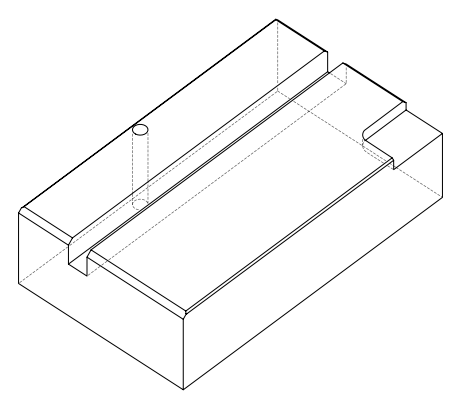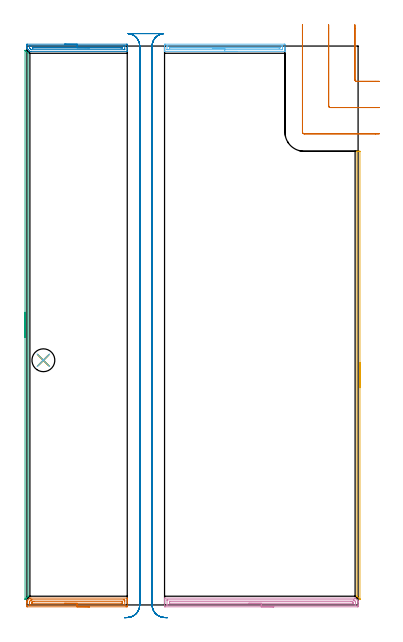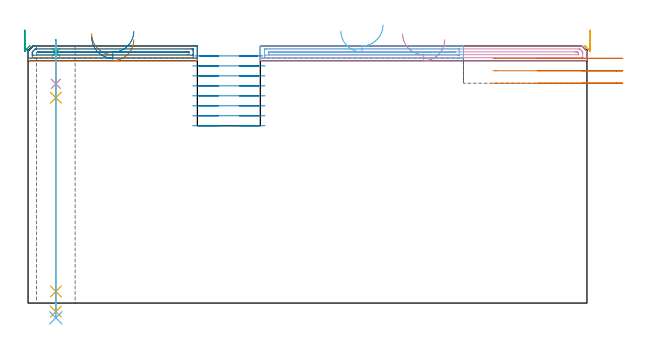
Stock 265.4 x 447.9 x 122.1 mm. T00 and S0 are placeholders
(PLAN: 12 operations, 6 tool changes, 36.5 min)
(1 AREA_MILL | FG_CHAMFER_SURFACE | UGT0205_001 | 2.11 min | 2078 mm3)
(2 AREA_MILL_1 | FG_CHAMFER_SURFACE_1 | UGT0205_001 | 2.06 min | 1415 mm3)
(3 AREA_MILL_2 | FG_CHAMFER_SURFACE_2 | UGT0205_001 | 3.66 min | 1257 mm3)
(4 AREA_MILL_3 | FG_CHAMFER_SURFACE_3 | UGT0205_001 | 3.9 min | 3913 mm3)
(5 AREA_MILL_4 | FG_CHAMFER_SURFACE_4 | UGT0205_001 | 3.02 min | 1031 mm3)
(6 AREA_MILL_5 | FG_CHAMFER_SURFACE_5 | UGT0205_001 | 2.46 min | 1749 mm3)
(7 MILL_CORNER_NOTCH_RECTANGULAR | CORNER_NOTCH_RECTANGULAR | UGT0201_006 | Follow Part, ap 7, ae 75% | 2.12 min | 86472 mm3)
(8 MILL_RECTANGULAR_SLOT | SLOT_RECTANGULAR | UGT0201_094 | Follow Part, ap 5, ae 75% | 15.96 min | 507226 mm3)
(9 SPOT_DRILL | STEP1HOLE | NXT0321_9005460120000 | 0.05 min | 186 mm3)
(10 DRILL_BLIND_HOLE_INTO_CENTER | STEP1HOLE | NXT0301_128 | 0.08 min | 1726 mm3)
(11 GUN_DRILL_THROUGH_HOLE | STEP1HOLE | UGT0307_008 | 0.61 min | 9931 mm3)
(12 DRILL_TO_ENLARGE_THROUGH_HOLE | STEP1HOLE | UGT0301_252 | 0.53 min | 20209 mm3)
(TOOL UGT0205_001 | Chamfer Mill 20 x 3 x 45 deg. | D20 FL50 Z2)
(TOOL UGT0201_006 | End Mill 28 mm | D28 FL25 Z2)
(TOOL UGT0201_094 | End mill 20 mm | D20 FL38 Z4)
(TOOL NXT0321_9005460120000 | NC Spot Drill, 142deg, 12mm, Carbide, Uncoated | D12 PA142 FL30 Z2)
(TOOL NXT0301_128 | Carbide Drill 12mm [861.1-1200-036A1-GP GC34] | D12 PA150 FL37.4 Z2)
(TOOL UGT0307_008 | Gun Drill 11 mm | D11 PA130 FL24 Z1)
(TOOL UGT0301_252 | Twist Drill 18.3 mm | D18.3 PA118 FL135 Z2)
(OP 1 AREA_MILL)
G17 G21 G94 G90
T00 M6
G54
G17 G0 G90 X50.2 Y-1.5 S1061 M3
G43 Z132.1 H0
Z125.1
G94 G1 X50.162 Z124.229 F250.
X50.048 Z123.364
X49.859 Z122.512
X49.597 Z121.68
X49.263 Z120.874
X48.86 Z120.1
X48.392 Z119.364
X47.86 Z118.672
X47.271 Z118.029
X46.628 Z117.44
X45.936 Z116.909
X45.2 Z116.44
X44.426 Z116.037
X43.62 Z115.703
X42.788 Z115.441
X41.936 Z115.252
X41.072 Z115.138
X40.2 Z115.1
X0.577
X0.155 Y-1.494 Z115.102
X0.01 Y-1.49 Z115.105
X0. Y-1.078 Z115.517
Y-0.458 Z116.139
Y-0.198 Z116.399
Y1.56 Z118.156
Y2.08 Z118.679
Y2.44 Z119.039
Y2.879 Z119.478
X0.001 Y3.061 Z119.659
X0.01 Y3.099 Z119.696
X0.043 Y3.144 Z119.742
X1.977 Y5.078 Z121.677
X2.358 Y5.455 Z122.055
X2.399 Y5.493 Z122.093
X3.248 Y5.5 Z122.1
X80.268
X80.39 Y5.494 Z122.093
X80.4 Y5.25 Z121.849
Y4.558 Z121.157
Y3.839 Z120.438
Y3.319 Z119.915
Y3.059 Z119.656
Y2.44 Z119.037
Y2.18 Z118.777
Y1.56 Z118.155
Y-0.768 Z115.828
X80.396 Y-1.078 Z115.518
X80.39 Y-1.491 Z115.105
X80.245 Y-1.495 Z115.103
X79.823 Y-1.499 Z115.101
X79.396 Y-1.5 Z115.1
X40.2
Y-0.086 Z116.514
X3.134
X2.358 Y-0.085 Z116.515
X2.241 Y-0.084 Z116.516
X2.023 Y-0.079 Z116.521
X2.01 Y-0.008 Z116.592
X2.003 Y0.151 Z116.751
X2.001 Y0.681 Z117.281
X2. Y1.034 Z117.634
Y1.56 Z118.16
X2.001 Y1.913 Z118.513
X2.006 Y2.44 Z119.04
X2.01 Y2.616 Z119.216
X2.016 Y2.654 Z119.254
X2.036 Y2.679 Z119.279
X2.073 Y2.72 Z119.32
X2.358 Y3.008 Z119.608
X2.669 Y3.319 Z119.919
X3.248 Y3.898 Z120.498
X3.401 Y4.048 Z120.648
X3.427 Y4.07 Z120.67
X3.44 Y4.078 Z120.678
X3.46 Y4.081 Z120.681
X3.556 Y4.084 Z120.684
X3.75 Y4.085 Z120.685
X4.138 Y4.086 Z120.686
X77.266
X78.042 Y4.085 Z120.685
X78.159 Y4.084 Z120.684
X78.377 Y4.079 Z120.679
X78.39 Y4.008 Z120.608
X78.397 Y3.849 Z120.449
X78.399 Y3.319 Z119.919
X78.4 Y2.966 Z119.566
X78.399 Y0.329 Z116.929
X78.392 Y-0.025 Z116.575
X78.39 Y-0.07 Z116.53
X78.377 Y-0.079 Z116.521
X78.333 Y-0.081 Z116.519
X78.236 Y-0.084 Z116.516
X78.042 Y-0.085 Z116.515
X77.928 Y-0.086 Z116.514
X40.2
Y1.328 Z117.928
X4.372 Y1.329 Z117.929
X4.138 Y1.332 Z117.932
X4.061 Y1.335 Z117.935
X4.01 Y1.339 Z117.939
X4.006 Y1.424 Z118.024
X4.002 Y1.56 Z118.16
X4. Y1.697 Z118.297
X4.001 Y1.834 Z118.434
X4.007 Y2.107 Z118.707
X4.01 Y2.184 Z118.784
X4.023 Y2.212 Z118.812
X4.056 Y2.25 Z118.85
X4.138 Y2.339 Z118.939
X4.189 Y2.39 Z118.99
X4.24 Y2.44 Z119.04
X4.4 Y2.593 Z119.193
X4.459 Y2.648 Z119.248
X4.496 Y2.665 Z119.265
X4.56 Y2.666 Z119.266
X4.795 Y2.67 Z119.27
X5.029 Y2.671 Z119.271
X5.685 Y2.672 Z119.272
X76.028 Y2.671 Z119.271
X76.262 Y2.668 Z119.268
X76.339 Y2.665 Z119.265
X76.39 Y2.661 Z119.261
X76.394 Y2.576 Z119.176
X76.398 Y2.44 Z119.04
X76.399 Y2.303 Z118.903
X76.394 Y1.56 Z118.16
X76.392 Y1.432 Z118.032
X76.37 Y1.335 Z117.935
X76.262 Y1.334 Z117.934
X75.605 Y1.329 Z117.929
X40.2 Y1.328 Z117.928
X39.328 Z117.967
X38.464 Z118.08
X37.612 Z118.269
X36.78 Z118.532
X35.974 Z118.865
X35.2 Z119.268
X34.464 Z119.737
X33.772 Z120.268
X33.129 Z120.857
X32.54 Z121.501
X32.008 Z122.193
X31.54 Z122.928
X31.137 Z123.702
X30.803 Z124.508
X30.541 Z125.34
X30.352 Z126.192
X30.238 Z127.057
X30.2 Z127.928
G0 Z132.1
M5
M2
(OP 2 AREA_MILL_1)
G17 G21 G94 G90
T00 M6
G54
G17 G0 G90 X30.2 Y449.4 S1061 M3
G43 Z132.1 H0
Z126.3
G94 G1 X30.238 Z125.428 F250.
X30.352 Z124.564
X30.541 Z123.712
X30.803 Z122.88
X31.137 Z122.074
X31.54 Z121.3
X32.008 Z120.564
X32.54 Z119.872
X33.129 Z119.229
X33.772 Z118.64
X34.464 Z118.109
X35.2 Z117.64
X35.974 Z117.237
X36.78 Z116.903
X37.612 Z116.641
X38.464 Z116.452
X39.328 Z116.338
X40.2 Z116.3
X79.823 Y449.399 Z116.301
X80.117 Y449.397
X80.39 Y449.393 Z116.303
X80.4 Y449.11 Z116.586
Y447.37 Z118.324
Y446.757 Z118.94
Y446.5 Z119.197
Y445.887 Z119.81
Y445.63 Z120.066
Y445.116 Z120.584
Y443.771 Z121.927
X80.397 Y443.684 Z122.009
X80.39 Y443.603 Z122.089
X80.268 Y443.6 Z122.1
X3.248
X2.429 Y443.605 Z122.094
X2.399 Y443.607 Z122.093
X2.358 Y443.642 Z122.057
X2.109 Y443.89 Z121.808
X1.035 Y444.965 Z120.735
X0.338 Y445.662 Z120.038
X0.132 Y445.871 Z119.828
X0.008 Y446.003 Z119.695
X0.006 Y446.065 Z119.634
X0. Y446.322 Z119.377
Y447.014 Z118.685
Y447.725 Z117.974
Y448.24 Z117.456
Y448.497 Z117.2
Y449.11 Z116.587
X0.001 Y449.366 Z116.331
X0.003 Y449.392 Z116.306
X0.28 Y449.4 Z116.3
X40.2
Y447.986 Z117.714
X77.412
X78.042 Y447.984 Z117.716
X78.306 Y447.982 Z117.718
X78.371 Y447.979 Z117.721
X78.391 Y447.974 Z117.726
X78.393 Y447.963 Z117.737
X78.398 Y447.892 Z117.808
X78.4 Y445.63 Z120.07
X78.399 Y445.281 Z120.419
X78.397 Y445.164 Z120.536
X78.392 Y445.071 Z120.629
X78.387 Y445.021 Z120.679
X78.357 Y445.02 Z120.68
X78.042 Y445.016 Z120.684
X77.782 Y445.015 Z120.685
X3.878
X3.563 Y445.017 Z120.683
X3.485 Y445.019 Z120.681
X3.45 Y445.021 Z120.679
X3.403 Y445.058 Z120.642
X3.248 Y445.205 Z120.495
X2.82 Y445.63 Z120.07
X2.358 Y446.092 Z119.608
X2.154 Y446.3 Z119.4
X2.056 Y446.402 Z119.298
X2.01 Y446.452 Z119.248
X2.008 Y446.5 Z119.2
X2.002 Y446.848 Z118.852
X2. Y447.37 Z118.33
X2.001 Y447.719 Z117.981
X2.003 Y447.836 Z117.864
X2.008 Y447.929 Z117.771
X2.013 Y447.979 Z117.721
X2.043 Y447.98 Z117.72
X2.358 Y447.984 Z117.716
X2.618 Y447.985 Z117.715
X40.2 Y447.986 Z117.714
Y446.572 Z119.128
X76.189 Y446.571 Z119.129
X76.262 Y446.57 Z119.13
X76.334 Y446.567 Z119.133
X76.377 Y446.565 Z119.135
X76.39 Y446.543 Z119.157
X76.391 Y446.5 Z119.2
X76.39 Y446.439 Z119.261
X76.33 Y446.434 Z119.266
X76.262 Y446.432 Z119.268
X75.444 Y446.429 Z119.271
X75.371 Y446.428 Z119.272
X4.956 Y446.429 Z119.271
X4.809 Y446.431 Z119.269
X4.518 Y446.435 Z119.265
X4.462 Y446.448 Z119.252
X4.442 Y446.464 Z119.236
X4.403 Y446.5 Z119.2
X4.363 Y446.543 Z119.157
X4.351 Y446.558 Z119.142
X4.444 Y446.564 Z119.136
X4.736 Y446.569 Z119.131
X4.882 Y446.571 Z119.129
X40.2 Y446.572 Z119.128
X41.072 Z119.167
X41.936 Z119.28
X42.788 Z119.469
X43.62 Z119.732
X44.426 Z120.065
X45.2 Z120.468
X45.936 Z120.937
X46.628 Z121.468
X47.271 Z122.057
X47.86 Z122.701
X48.392 Z123.393
X48.86 Z124.128
X49.263 Z124.902
X49.597 Z125.708
X49.859 Z126.54
X50.048 Z127.392
X50.162 Z128.257
X50.2 Z129.128
G0 Z132.1
M5
M2
(OP 3 AREA_MILL_2)
G17 G21 G94 G90
T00 M6
G54
G17 G0 G90 X-1.5 Y214.55 S1061 M3
G43 Z132.1 H0
Z129.7
G94 G1 Y214.588 Z128.828 F250.
Y214.702 Z127.964
Y214.891 Z127.112
Y215.153 Z126.28
Y215.487 Z125.474
Y215.89 Z124.7
Y216.358 Z123.964
Y216.889 Z123.272
Y217.479 Z122.629
Y218.122 Z122.04
Y218.814 Z121.508
Y219.55 Z121.04
Y220.324 Z120.637
Y221.13 Z120.303
Y221.962 Z120.041
Y222.813 Z119.852
Y223.678 Z119.738
Y224.55 Z119.7
Y444.439
X-1.498 Y444.494 Z119.699
X-1.497 Y444.496 Z119.7
X-1.488 Y444.489 Z119.709
X-1.327 Y444.328 Z119.871
X-1.173 Y444.175 Z120.023
X-1.026 Y444.027 Z120.172
X-0.88 Y443.881 Z120.318
X-0.736 Y443.738 Z120.459
X-0.599 Y443.6 Z120.598
X-0.433 Y443.434 Z120.765
X0.573 Y442.429 Z121.77
X0.9 Y442.099 Z122.1
Y7.006
X0.899 Y7.001 Z122.099
X0.897 Y6.997 Z122.097
X0.136 Y6.235 Z121.333
X-0.599 Y5.5 Z120.599
X-0.736 Y5.362 Z120.459
X-0.88 Y5.219 Z120.318
X-1.025 Y5.073 Z120.172
X-1.173 Y4.925 Z120.023
X-1.327 Y4.772 Z119.871
X-1.488 Y4.61 Z119.709
X-1.498 Y4.604 Z119.7
X-1.499 Y4.605 Z119.699
X-1.5 Y4.772 Z119.7
Y224.55
Y225.421 Z119.738
Y226.286 Z119.852
Y227.138 Z120.041
Y227.97 Z120.303
Y228.776 Z120.637
Y229.55 Z121.04
Y230.286 Z121.508
Y230.978 Z122.04
Y231.621 Z122.629
Y232.21 Z123.272
Y232.741 Z123.964
Y233.21 Z124.7
Y233.613 Z125.474
Y233.947 Z126.28
Y234.209 Z127.112
Y234.398 Z127.964
Y234.512 Z128.828
Y234.55 Z129.7
G0 Z132.1
M5
M2
(OP 4 AREA_MILL_3)
G17 G21 G94 G90
T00 M6
G54
G17 G0 G90 X197.85 Y-1.5 S1061 M3
G43 Z132.1 H0
Z125.1
G94 G1 X197.812 Z124.229 F250.
X197.698 Z123.364
X197.509 Z122.512
X197.247 Z121.68
X196.913 Z120.874
X196.51 Z120.1
X196.042 Z119.364
X195.51 Z118.672
X194.921 Z118.029
X194.278 Z117.44
X193.586 Z116.909
X192.85 Z116.44
X192.076 Z116.037
X191.27 Z115.703
X190.438 Z115.441
X189.586 Z115.252
X188.722 Z115.138
X187.85 Z115.1
X110.933
X110.507 Y-1.496 Z115.102
X110.31 Y-1.492 Z115.105
X110.3 Y-1.078 Z115.519
Y2.44 Z119.034
Y3.834 Z120.43
Y4.198 Z120.793
Y5.15 Z121.75
X110.31 Y5.497 Z122.089
X110.485 Y5.5 Z122.1
X262.979
X262.995 Y5.494 Z122.093
X263.017 Y5.482 Z122.081
X265.25 Y3.25 Z119.849
X265.39 Y3.1 Z119.694
X265.4 Y2.955 Z119.554
Y2.289 Z118.889
Y1.56 Z118.156
Y0.317 Z116.914
Y-0.198 Z116.397
Y-0.82 Z115.775
X265.397 Y-1.078 Z115.518
X265.39 Y-1.491 Z115.105
X265.193 Y-1.496 Z115.102
X264.767 Y-1.5 Z115.1
X187.85
Y-0.086 Z116.514
X112.607
X112.351 Y-0.084 Z116.516
X112.32 Y-0.082 Z116.518
X112.311 Y-0.079 Z116.521
X112.308 Y-0.073 Z116.527
X112.302 Y-0.035 Z116.565
X112.301 Y0.001 Z116.601
X112.3 Y0.216 Z116.816
X112.301 Y3.871 Z120.471
X112.305 Y3.982 Z120.582
X112.31 Y4.054 Z120.654
X112.316 Y4.079 Z120.679
X112.836 Y4.086 Z120.686
X261.694 Y4.085 Z120.685
X261.889 Y4.084 Z120.684
X261.937 Y4.081 Z120.681
X261.957 Y4.079 Z120.679
X261.983 Y4.057 Z120.657
X262.084 Y3.963 Z120.563
X262.731 Y3.319 Z119.919
X262.979 Y3.071 Z119.671
X263.291 Y2.75 Z119.35
X263.367 Y2.671 Z119.271
X263.39 Y2.627 Z119.227
X263.393 Y2.578 Z119.178
X263.397 Y2.44 Z119.04
X263.4 Y2.026 Z118.626
X263.399 Y0.129 Z116.729
X263.395 Y0.018 Z116.618
X263.39 Y-0.054 Z116.546
X263.384 Y-0.079 Z116.521
X262.864 Y-0.085 Z116.515
X187.85 Y-0.086 Z116.514
Y1.329 Z117.929
X114.432
X114.369 Y1.33 Z117.93
X114.328 Y1.333 Z117.933
X114.312 Y1.335 Z117.935
X114.31 Y1.355 Z117.955
X114.303 Y1.56 Z118.16
X114.301 Y1.766 Z118.366
X114.303 Y2.44 Z119.04
X114.307 Y2.64 Z119.24
X114.313 Y2.665 Z119.265
X114.334 Y2.667 Z119.267
X114.392 Y2.669 Z119.269
X114.51 Y2.671 Z119.271
X259.401
X260.061
X260.295 Y2.668 Z119.268
X260.531 Y2.664 Z119.264
X260.942 Y2.647 Z119.247
X261.159 Y2.44 Z119.04
X261.19 Y2.408 Z119.008
X261.39 Y2.178 Z118.778
X261.396 Y1.767 Z118.367
X261.397 Y1.56 Z118.16
X261.393 Y1.361 Z117.961
X261.387 Y1.335 Z117.935
X261.366 Y1.333 Z117.933
X261.308 Y1.331 Z117.931
X261.19 Y1.329 Z117.929
X187.85
X186.978 Z117.967
X186.114 Y1.328 Z118.08
X185.262 Z118.269
X184.43 Z118.532
X183.624 Z118.865
X182.85 Z119.268
X182.114 Z119.737
X181.422 Z120.268
X180.779 Z120.857
X180.19 Z121.501
X179.658 Z122.193
X179.19 Z122.928
X178.787 Z123.702
X178.453 Z124.508
X178.191 Z125.34
X178.002 Z126.192
X177.888 Z127.057
X177.85 Z127.928
G0 Z132.1
M5
M2
(OP 5 AREA_MILL_4)
G17 G21 G94 G90
T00 M6
G54
G17 G0 G90 X266.9 Y194.1 S1061 M3
G43 Z132.1 H0
Z129.7
G94 G1 Y194.062 Z128.828 F250.
Y193.948 Z127.964
Y193.759 Z127.112
Y193.497 Z126.28
Y193.163 Z125.474
Y192.76 Z124.7
Y192.291 Z123.964
Y191.76 Z123.272
Y191.171 Z122.629
Y190.528 Z122.04
Y189.836 Z121.508
Y189.1 Z121.04
Y188.326 Z120.637
Y187.52 Z120.303
Y186.688 Z120.041
Y185.836 Z119.852
Y184.972 Z119.738
Y184.1 Z119.7
Y4.747
X266.899 Y4.711 Z119.699
X266.895 Y4.619 Z119.695
X266.891 Y4.616 Z119.699
X266.857 Y4.639 Z119.734
X266.795 Y4.702 Z119.799
X266.714 Y4.785 Z119.884
X266.573 Y4.925 Z120.023
X266.438 Y5.061 Z120.16
X266.267 Y5.232 Z120.331
X264.827 Y6.671 Z121.77
X264.557 Y6.943 Z122.042
X264.509 Y6.992 Z122.09
X264.504 Y7.003 Z122.095
X264.5 Y7.021 Z122.1
Y363.415
X264.503 Y363.59 Z122.089
X264.633 Y363.598 Z121.959
X264.771 Y363.6 Z121.829
X264.979 Z121.621
X265.7 Z120.895
X266.06 Z120.536
X266.573 Y363.598 Z120.023
X266.891 Y363.596 Z119.706
X266.894 Y363.58 Z119.704
X266.9 Y363.248 Z119.7
Y184.1
Y183.228 Z119.738
Y182.363 Z119.852
Y181.512 Z120.041
Y180.68 Z120.303
Y179.874 Z120.637
Y179.1 Z121.04
Y178.364 Z121.508
Y177.672 Z122.04
Y177.029 Z122.629
Y176.44 Z123.272
Y175.908 Z123.964
Y175.44 Z124.7
Y175.037 Z125.474
Y174.703 Z126.28
Y174.441 Z127.112
Y174.252 Z127.964
Y174.138 Z128.828
Y174.1 Z129.7
G0 Z132.1
M5
M2
(OP 6 AREA_MILL_5)
G17 G21 G94 G90
T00 M6
G54
G17 G0 G90 X168.55 Y443.6 S1061 M3
G43 Z132.1 H0
G94 G1 X168.512 Z131.228 F250.
X168.398 Z130.363
X168.209 Z129.512
X167.947 Z128.68
X167.613 Z127.874
X167.21 Z127.1
X166.742 Z126.364
X166.21 Z125.672
X165.621 Z125.029
X164.978 Z124.439
X164.286 Z123.908
X163.55 Z123.44
X162.776 Z123.037
X161.97 Z122.703
X161.138 Z122.441
X160.287 Z122.252
X159.422 Z122.138
X158.55 Z122.1
X110.439
X110.31 Y443.603 Z122.088
X110.302 Y443.689 Z122.003
X110.3 Y443.781 Z121.918
Y445.088 Z120.612
Y445.63 Z120.066
Y445.901 Z119.795
Y446.5 Z119.197
Y446.771 Z118.926
Y447.37 Z118.324
Y448.81 Z116.885
X110.303 Y449.11 Z116.586
X110.31 Y449.393 Z116.303
X110.589 Y449.398 Z116.3
X110.884 Y449.4
X206.216
X206.511 Y449.398
X206.79 Y449.393 Z116.303
X206.8 Y449.11 Z116.586
Y447.37 Z118.324
Y446.771 Z118.926
Y446.5 Z119.197
Y445.901 Z119.795
Y445.63 Z120.066
Y445.088 Z120.612
Y444.433 Z121.266
Y443.781 Z121.918
X206.798 Y443.689 Z122.003
X206.79 Y443.603 Z122.088
X206.661 Y443.6 Z122.1
X158.55
Y445.014 Z120.686
X113.297
X112.666 Y445.015 Z120.685
X112.402 Y445.018 Z120.682
X112.333 Y445.021 Z120.679
X112.309 Y445.026 Z120.674
X112.307 Y445.039 Z120.661
X112.302 Y445.116 Z120.584
X112.3 Y447.37 Z118.33
X112.301 Y447.727 Z117.973
X112.305 Y447.847 Z117.853
X112.31 Y447.941 Z117.759
X112.32 Y447.979 Z117.721
X112.352 Y447.98 Z117.72
X112.666 Y447.984 Z117.716
X112.927 Y447.985 Z117.715
X203.803 Y447.986 Z117.714
X204.434 Y447.985 Z117.715
X204.698 Y447.982 Z117.718
X204.767 Y447.979 Z117.721
X204.791 Y447.974 Z117.726
X204.793 Y447.961 Z117.739
X204.798 Y447.884 Z117.816
X204.8 Y445.63 Z120.07
X204.799 Y445.273 Z120.427
X204.795 Y445.153 Z120.547
X204.79 Y445.059 Z120.641
X204.78 Y445.021 Z120.679
X204.748 Y445.02 Z120.68
X204.434 Y445.016 Z120.684
X204.173 Y445.015 Z120.685
X158.55 Y445.014 Z120.686
Y446.428 Z119.272
X114.448 Y446.429 Z119.271
X114.375 Y446.432 Z119.268
X114.328 Y446.435 Z119.265
X114.309 Y446.44 Z119.26
X114.307 Y446.452 Z119.248
Y446.5 Z119.2
X114.311 Y446.565 Z119.135
X114.378 Y446.568 Z119.132
X114.448 Y446.57 Z119.13
X115.266 Y446.571 Z119.129
X202.652
X202.725 Y446.568 Z119.132
X202.772 Y446.565 Z119.135
X202.791 Y446.56 Z119.14
X202.793 Y446.547 Z119.153
Y446.5 Z119.2
X202.789 Y446.435 Z119.265
X202.722 Y446.432 Z119.268
X202.652 Y446.43 Z119.27
X201.834 Y446.428 Z119.272
X158.55
X157.678 Z119.31
X156.814 Z119.423
X155.962 Z119.612
X155.13 Z119.875
X154.324 Z120.208
X153.55 Z120.611
X152.814 Z121.08
X152.122 Z121.611
X151.479 Z122.201
X150.89 Z122.844
X150.359 Z123.536
X149.89 Z124.272
X149.487 Z125.045
X149.153 Z125.851
X148.891 Z126.683
X148.702 Z127.535
X148.588 Z128.4
X148.55 Z129.272
G0 Z132.1
M5
M2
(OP 7 MILL_CORNER_NOTCH_RECTANGULAR)
G17 G21 G94 G90
T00 M6
G54
G17 G0 G90 X262.8 Y464.9 S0 M3
G43 Z132.1 H0
Z116.2
G94 G1 Y461.9 F250.
Y420.994 F500.
G3 X264.194 Y419.6 R1.4
G1 X279.4
X282.4 F250.
G0 Z132.1
X241.8 Y464.9
Z116.2
G1 Y461.9
Y399.994 F500.
G3 X243.194 Y398.6 R1.4
G1 X279.4
X282.4 F250.
G0 Z132.1
X220.8 Y464.9
Z116.2
G1 Y461.9
Y378.994 F500.
G3 X222.194 Y377.6 R1.4
G1 X279.4
X282.4 F250.
G0 Z132.1
X262.8 Y464.9
Z110.3
G1 Y461.9
Y420.994 F500.
G3 X264.194 Y419.6 R1.4
G1 X279.4
X282.4 F250.
G0 Z132.1
X241.8 Y464.9
Z110.3
G1 Y461.9
Y399.994 F500.
G3 X243.194 Y398.6 R1.4
G1 X279.4
X282.4 F250.
G0 Z132.1
X220.8 Y464.9
Z110.3
G1 Y461.9
Y378.994 F500.
G3 X222.194 Y377.6 R1.4
G1 X279.4
X282.4 F250.
G0 Z132.1
X262.8 Y464.9
Z104.4
G1 Y461.9
Y420.994 F500.
G3 X264.194 Y419.6 R1.4
G1 X279.4
X282.4 F250.
G0 Z132.1
X241.8 Y464.9
Z104.4
G1 Y461.9
Y399.994 F500.
G3 X243.194 Y398.6 R1.4
G1 X279.4
X282.4 F250.
G0 Z132.1
X220.8 Y464.9
Z104.4
G1 Y461.9
Y378.994 F500.
G3 X222.194 Y377.6 R1.4
G1 X279.4
X282.4 F250.
G0 Z132.1
M5
M2
(OP 8 MILL_RECTANGULAR_SLOT)
G17 G21 G94 G90
T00 M6
G54
G17 G0 G90 X111.436 Y-10.378 S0 M3
G43 Z132.1 H0
Z117.362
G94 G1 X108.486 Y-9.834 F250.
G2 X100.3 Y0. R10. F500.
G1 Y447.9
G2 X109.07 Y457.824 R10.
G1 X109.073 Y457.854
G3 X108.115 Y457.9 R10.
G1 X82.523
G3 X81.6 Y457.857 R10.
G1 X81.603 Y457.827
G2 X90.4 Y447.9 R10.
G1 Y0.
G2 X82.217 Y-9.834 R10.
G1 X79.267 Y-10.379 F250.
G0 X112.517 Y-10.202 Z112.625
G1 X109.526 Y-9.97
G2 X100.3 Y0. R10. F500.
G1 Y447.9
G2 X109.526 Y457.87 R10.
G1 Y457.9
X81.174
Y457.87
G2 X90.4 Y447.9 R10.
G1 Y0.
G2 X81.174 Y-9.97 R10.
G1 X78.183 Y-10.202 F250.
G0 X112.517 Z107.887
G1 X109.526 Y-9.97
G2 X100.3 Y0. R10. F500.
G1 Y447.9
G2 X109.526 Y457.87 R10.
G1 Y457.9
X81.174
Y457.87
G2 X90.4 Y447.9 R10.
G1 Y0.
G2 X81.174 Y-9.97 R10.
G1 X78.183 Y-10.202 F250.
G0 X112.517 Z103.15
G1 X109.526 Y-9.97
G2 X100.3 Y0. R10. F500.
G1 Y447.9
G2 X109.526 Y457.87 R10.
G1 Y457.9
X81.174
Y457.87
G2 X90.4 Y447.9 R10.
G1 Y0.
G2 X81.174 Y-9.97 R10.
G1 X78.183 Y-10.202 F250.
G0 X112.517 Z98.412
G1 X109.526 Y-9.97
G2 X100.3 Y0. R10. F500.
G1 Y447.9
G2 X109.526 Y457.87 R10.
G1 Y457.9
X81.174
Y457.87
G2 X90.4 Y447.9 R10.
G1 Y0.
G2 X81.174 Y-9.97 R10.
G1 X78.183 Y-10.202 F250.
G0 X112.517 Z93.675
G1 X109.526 Y-9.97
G2 X100.3 Y0. R10. F500.
G1 Y447.9
G2 X109.526 Y457.87 R10.
G1 Y457.9
X81.174
Y457.87
G2 X90.4 Y447.9 R10.
G1 Y0.
G2 X81.174 Y-9.97 R10.
G1 X78.183 Y-10.202 F250.
G0 X112.517 Z88.937
G1 X109.526 Y-9.97
G2 X100.3 Y0. R10. F500.
G1 Y447.9
G2 X109.526 Y457.87 R10.
G1 Y457.9
X81.174
Y457.87
G2 X90.4 Y447.9 R10.
G1 Y0.
G2 X81.174 Y-9.97 R10.
G1 X78.183 Y-10.202 F250.
G0 X112.517 Z84.2
G1 X109.526 Y-9.97
G2 X100.3 Y0. R10. F500.
G1 Y447.9
G2 X109.526 Y457.87 R10.
G1 Y457.9
X81.174
Y457.87
G2 X90.4 Y447.9 R10.
G1 Y0.
G2 X81.174 Y-9.97 R10.
G1 X78.183 Y-10.202 F250.
G0 Z132.1
M5
M2
(OP 9 SPOT_DRILL)
G17 G21 G94 G90
T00 M6
G54
G17 G0 G90 X13.2 Y196.1 S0 M3
G43 Z132.1 H0
G94 G81 G98 Z119.1 F250. R125.1
G80
M5
M2
(OP 10 DRILL_BLIND_HOLE_INTO_CENTER)
G17 G21 G94 G90
T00 M6
G54
G17 G0 G90 X13.2 Y196.1 S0 M3
G43 Z132.1 H1
G94 G81 G98 Z104.1 F250. R124.1
G80
M5
M2
(OP 11 GUN_DRILL_THROUGH_HOLE)
G17 G21 G94 G90
T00 M6
G54
G17 G0 G90 X13.2 Y196.1 M8
G43 Z132.1 H0
Z117.24
S716 M3
G94 G1 Z97.509 F125. M26
G4 X.084
Z5.5 F250.
G4 X.084
Z-4.065 F125.
G4 X.084
M5
M9
G0 Z117.24
Z132.1
M2
(OP 12 DRILL_TO_ENLARGE_THROUGH_HOLE)
G17 G21 G94 G90
T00 M6
G54
G17 G0 G90 X13.2 Y196.1 S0 M3
G43 Z132.1 H0
G94 G73 G98 Z-6.998 F250. Q16.137 R124.1
G80
M5
M2
